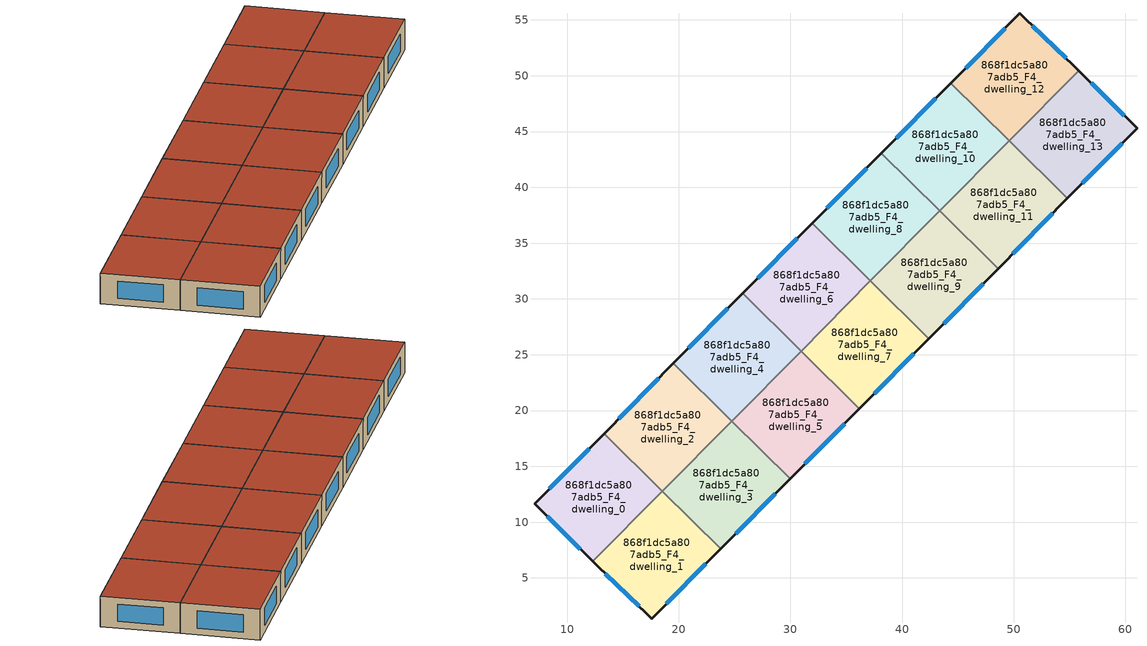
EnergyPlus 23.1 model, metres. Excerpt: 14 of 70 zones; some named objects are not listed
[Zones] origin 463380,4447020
868f1dc5a807adb5_F4_dwelling_0
 floor to 868f1dc5a807adb5_F3_dwelling_0 (EU_floor_Construction): 18.51,12.77 12.3,6.49 7.06,11.63 13.3,17.93 z12
 wall outside (EU_wall_Construction): 13.3,17.93 7.06,11.63 12.3,6.49 z12:15
 wall to 868f1dc5a807adb5_F4_dwelling_1 (EU_wall_Construction): 12.3,6.49 18.52,12.77 z12:15
 wall to 868f1dc5a807adb5_F4_dwelling_2 (EU_wall_Construction): 18.52,12.77 13.3,17.93 z12:15
 window (EU_Window_Construction): 8.18,10.53 11.18,7.59 / 11.96,16.58 8.4,12.98 z12.64:14.36
 roof outside (EU_roof_Construction): 12.3,6.49 18.52,12.77 13.3,17.93 7.06,11.63 z15
868f1dc5a807adb5_F4_dwelling_1
 floor to 868f1dc5a807adb5_F3_dwelling_1 (EU_floor_Construction): 23.75,7.59 17.55,1.33 12.3,6.49 18.51,12.77 z12
 wall outside (EU_wall_Construction): 12.3,6.49 17.55,1.33 23.75,7.59 z12:15
 wall to 868f1dc5a807adb5_F4_dwelling_3 (EU_wall_Construction): 23.75,7.59 18.52,12.76 z12:15
 wall to 868f1dc5a807adb5_F4_dwelling_2 (EU_wall_Construction): 18.52,12.76 18.52,12.77 z12:15
 window (EU_Window_Construction): 18.88,2.67 22.42,6.25 / 13.43,5.38 16.43,2.44 z12.64:14.36
 roof outside (EU_roof_Construction): 17.55,1.33 23.75,7.59 18.52,12.77 12.3,6.49 z15
868f1dc5a807adb5_F4_dwelling_10
 floor to 868f1dc5a807adb5_F3_dwelling_10 (EU_floor_Construction): 49.59,44.18 43.38,37.89 38.16,43.06 44.37,49.34 z12
 wall outside (EU_wall_Construction): 44.37,49.34 38.16,43.06 z12:15
 wall to 868f1dc5a807adb5_F4_dwelling_8 (EU_wall_Construction): 38.16,43.06 43.38,37.89 z12:15
 wall to 868f1dc5a807adb5_F4_dwelling_12 (EU_wall_Construction): 49.59,44.18 44.37,49.34 z12:15
 wall to 868f1dc5a807adb5_F4_dwelling_11 (EU_wall_Construction): 43.38,37.89 49.59,44.18 z12:15
 window (EU_Window_Construction): 43.04,48 39.49,44.41 z12.64:14.36
 roof outside (EU_roof_Construction): 43.38,37.89 49.59,44.18 44.37,49.34 38.16,43.06 z15
868f1dc5a807adb5_F4_dwelling_11
 floor to 868f1dc5a807adb5_F3_dwelling_11 (EU_floor_Construction): 54.82,39.01 48.61,32.72 43.38,37.89 49.59,44.18 z12
 wall outside (EU_wall_Construction): 48.61,32.72 54.82,39.01 z12:15
 wall to 868f1dc5a807adb5_F4_dwelling_9 (EU_wall_Construction): 43.38,37.89 48.61,32.73 z12:15
 wall to 868f1dc5a807adb5_F4_dwelling_13 (EU_wall_Construction): 54.82,39.01 49.6,44.17 z12:15
 wall to 868f1dc5a807adb5_F4_dwelling_12 (EU_wall_Construction): 49.6,44.17 49.59,44.18 z12:15
 window (EU_Window_Construction): 49.94,34.07 53.49,37.66 z12.64:14.36
 roof outside (EU_roof_Construction): 48.61,32.72 54.82,39.01 49.59,44.18 43.38,37.89 z15
868f1dc5a807adb5_F4_dwelling_12
 floor to 868f1dc5a807adb5_F3_dwelling_12 (EU_floor_Construction): 55.82,50.45 49.6,44.17 44.37,49.34 50.56,55.61 z12
 wall outside (EU_wall_Construction): 55.82,50.45 50.56,55.61 44.37,49.34 z12:15
 wall to 868f1dc5a807adb5_F4_dwelling_13 (EU_wall_Construction): 49.6,44.17 55.82,50.45 z12:15
 window (EU_Window_Construction): 54.69,51.56 51.69,54.5 / 49.24,54.27 45.7,50.69 z12.64:14.36
 roof outside (EU_roof_Construction): 49.6,44.17 55.82,50.45 50.56,55.61 44.37,49.34 z15
868f1dc5a807adb5_F4_dwelling_13
 floor to 868f1dc5a807adb5_F3_dwelling_13 (EU_floor_Construction): 61.05,45.31 54.82,39.01 49.6,44.17 55.82,50.45 z12
 wall outside (EU_wall_Construction): 54.82,39.01 61.05,45.31 55.82,50.45 z12:15
 window (EU_Window_Construction): 59.93,46.41 56.94,49.35 / 56.16,40.36 59.72,43.96 z12.64:14.36
 roof outside (EU_roof_Construction): 54.82,39.01 61.05,45.31 55.82,50.45 49.6,44.17 z15
868f1dc5a807adb5_F4_dwelling_2
 floor to 868f1dc5a807adb5_F3_dwelling_2 (EU_floor_Construction): 24.74,19.05 18.52,12.76 13.3,17.93 19.51,24.21 z12
 wall outside (EU_wall_Construction): 19.51,24.21 13.3,17.93 z12:15
 wall to 868f1dc5a807adb5_F4_dwelling_4 (EU_wall_Construction): 24.74,19.05 19.51,24.21 z12:15
 wall to 868f1dc5a807adb5_F4_dwelling_3 (EU_wall_Construction): 18.52,12.76 24.74,19.05 z12:15
 window (EU_Window_Construction): 18.18,22.87 14.63,19.28 z12.64:14.36
 roof outside (EU_roof_Construction): 18.52,12.76 24.74,19.05 19.51,24.21 13.3,17.93 z15
868f1dc5a807adb5_F4_dwelling_3
 floor to 868f1dc5a807adb5_F3_dwelling_3 (EU_floor_Construction): 29.96,13.88 23.75,7.59 18.52,12.76 24.74,19.05 z12
 wall outside (EU_wall_Construction): 23.75,7.59 29.96,13.88 z12:15
 wall to 868f1dc5a807adb5_F4_dwelling_5 (EU_wall_Construction): 29.96,13.88 24.74,19.05 z12:15
 window (EU_Window_Construction): 25.08,8.94 28.63,12.53 z12.64:14.36
 roof outside (EU_roof_Construction): 23.75,7.59 29.96,13.88 24.74,19.05 18.52,12.76 z15
868f1dc5a807adb5_F4_dwelling_4
 floor to 868f1dc5a807adb5_F3_dwelling_4 (EU_floor_Construction): 30.95,25.33 24.74,19.05 19.51,24.21 25.73,30.5 z12
 wall outside (EU_wall_Construction): 25.73,30.5 19.51,24.21 z12:15
 wall to 868f1dc5a807adb5_F4_dwelling_6 (EU_wall_Construction): 30.95,25.33 25.73,30.5 z12:15
 wall to 868f1dc5a807adb5_F4_dwelling_5 (EU_wall_Construction): 24.74,19.05 30.95,25.33 z12:15
 window (EU_Window_Construction): 24.4,29.15 20.84,25.56 z12.64:14.36
 roof outside (EU_roof_Construction): 24.74,19.05 30.95,25.33 25.73,30.5 19.51,24.21 z15
868f1dc5a807adb5_F4_dwelling_5
 floor to 868f1dc5a807adb5_F3_dwelling_5 (EU_floor_Construction): 36.18,20.16 29.96,13.88 24.74,19.05 30.95,25.33 z12
 wall outside (EU_wall_Construction): 29.96,13.88 36.18,20.16 z12:15
 wall to 868f1dc5a807adb5_F4_dwelling_7 (EU_wall_Construction): 36.18,20.16 30.95,25.33 z12:15
 window (EU_Window_Construction): 31.29,15.22 34.85,18.81 z12.64:14.36
 roof outside (EU_roof_Construction): 29.96,13.88 36.18,20.16 30.95,25.33 24.74,19.05 z15
868f1dc5a807adb5_F4_dwelling_6
 floor to 868f1dc5a807adb5_F3_dwelling_6 (EU_floor_Construction): 37.17,31.61 30.95,25.33 25.73,30.5 31.94,36.78 z12
 wall outside (EU_wall_Construction): 31.94,36.78 25.73,30.5 z12:15
 wall to 868f1dc5a807adb5_F4_dwelling_8 (EU_wall_Construction): 37.17,31.61 31.94,36.78 z12:15
 wall to 868f1dc5a807adb5_F4_dwelling_7 (EU_wall_Construction): 30.95,25.33 37.17,31.61 z12:15
 window (EU_Window_Construction): 30.61,35.43 27.06,31.84 z12.64:14.36
 roof outside (EU_roof_Construction): 30.95,25.33 37.17,31.61 31.94,36.78 25.73,30.5 z15
868f1dc5a807adb5_F4_dwelling_7
 floor to 868f1dc5a807adb5_F3_dwelling_7 (EU_floor_Construction): 42.39,26.44 36.18,20.16 30.95,25.33 37.17,31.61 z12
 wall outside (EU_wall_Construction): 36.18,20.16 42.39,26.44 z12:15
 wall to 868f1dc5a807adb5_F4_dwelling_9 (EU_wall_Construction): 42.39,26.44 37.17,31.61 z12:15
 window (EU_Window_Construction): 37.51,21.51 41.06,25.1 z12.64:14.36
 roof outside (EU_roof_Construction): 36.18,20.16 42.39,26.44 37.17,31.61 30.95,25.33 z15
868f1dc5a807adb5_F4_dwelling_8
 floor to 868f1dc5a807adb5_F3_dwelling_8 (EU_floor_Construction): 43.38,37.89 37.17,31.61 31.94,36.78 38.16,43.06 z12
 wall outside (EU_wall_Construction): 38.16,43.06 31.94,36.78 z12:15
 wall to 868f1dc5a807adb5_F4_dwelling_9 (EU_wall_Construction): 37.17,31.61 43.38,37.89 z12:15
 window (EU_Window_Construction): 36.82,41.72 33.27,38.13 z12.64:14.36
 roof outside (EU_roof_Construction): 37.17,31.61 43.38,37.89 38.16,43.06 31.94,36.78 z15
868f1dc5a807adb5_F4_dwelling_9
 floor to 868f1dc5a807adb5_F3_dwelling_9 (EU_floor_Construction): 48.61,32.72 42.39,26.44 37.17,31.61 43.38,37.89 z12
 wall outside (EU_wall_Construction): 42.39,26.44 48.61,32.72 z12:15
 window (EU_Window_Construction): 43.72,27.79 47.27,31.38 z12.64:14.36
 roof outside (EU_roof_Construction): 42.39,26.44 48.61,32.72 43.38,37.89 37.17,31.61 z15
[Building]
EU S2 Campaign: North Axis=0; Terrain=City; Solar Distribution=FullExterior
[Site:Location]
Yerevan-Zvartnots.Intl.AP: Latitude=40.15; Longitude=44.383; Time Zone=4; Elevation=854
[SizingPeriod:WeatherFileDays]
AnnualSizingPeriod: Begin Month=1; Begin Day of Month=1; End Month=12; End Day of Month=31; Day of Week for Start Day=Monday; Use Weather File Daylight Saving Period=No; Use Weather File Rain and Snow Indicators=No
[MATERIAL]
EU_InternalMass_Material: Roughness=MediumRough; Thickness=0.1; Conductivity=1; Density=1800; Specific Heat=900; Thermal Absorptance=0.9; Solar Absorptance=0.7; Visible Absorptance=0.7
[MATERIAL:NOMASS] Roughness=MediumRough; Thermal Absorptance=0.9; Solar Absorptance=0.7; Visible Absorptance=0.7
Name | Thermal Resistance
EU_wall_NoMass | 1.05043
EU_roof_NoMass | 1.45357
EU_floor_NoMass | 0.478065
[WINDOWMATERIAL:SIMPLEGLAZINGSYSTEM]
EU_Window_SimpleGlazing: UFactor=2.5566; Solar Heat Gain Coefficient=0.75; Visible Transmittance=0.75
[CONSTRUCTION]
EU_wall_Construction: EU_wall_NoMass
EU_roof_Construction: EU_roof_NoMass
EU_floor_Construction: EU_floor_NoMass
EU_Window_Construction: EU_Window_SimpleGlazing
EU_InternalMass_Construction: EU_InternalMass_Material
[ZONE] Type=1; Multiplier=1; Ceiling Height=autocalculate; Floor Area=autocalculate; Part of Total Floor Area=Yes
Name | Volume
868f1dc5a807adb5_F4_dwelling_0; 868f1dc5a807adb5_F4_dwelling_13 | 194.857
868f1dc5a807adb5_F4_dwelling_1; 868f1dc5a807adb5_F4_dwelling_12 | 194.836
868f1dc5a807adb5_F4_dwelling_10 | 194.811
868f1dc5a807adb5_F4_dwelling_11; 868f1dc5a807adb5_F4_dwelling_2 | 194.848
868f1dc5a807adb5_F4_dwelling_3 | 194.81
868f1dc5a807adb5_F4_dwelling_4; 868f1dc5a807adb5_F4_dwelling_9 | 194.847
868f1dc5a807adb5_F4_dwelling_5; 868f1dc5a807adb5_F4_dwelling_8 | 194.828
868f1dc5a807adb5_F4_dwelling_6; 868f1dc5a807adb5_F4_dwelling_7 | 194.829
[INTERNALMASS] Construction=EU_InternalMass_Construction
Name | Zone or ZoneList | Surface Area
868f1dc5a807adb5_F4_dwelling_0_EU_InternalMass | 868f1dc5a807adb5_F4_dwelling_0 | 64.9519
868f1dc5a807adb5_F4_dwelling_1_EU_InternalMass | 868f1dc5a807adb5_F4_dwelling_1 | 64.9451
868f1dc5a807adb5_F4_dwelling_2_EU_InternalMass | 868f1dc5a807adb5_F4_dwelling_2 | 64.9479
868f1dc5a807adb5_F4_dwelling_3_EU_InternalMass | 868f1dc5a807adb5_F4_dwelling_3 | 64.9384
868f1dc5a807adb5_F4_dwelling_4_EU_InternalMass | 868f1dc5a807adb5_F4_dwelling_4 | 64.9504
868f1dc5a807adb5_F4_dwelling_5_EU_InternalMass | 868f1dc5a807adb5_F4_dwelling_5 | 64.9441
868f1dc5a807adb5_F4_dwelling_6_EU_InternalMass | 868f1dc5a807adb5_F4_dwelling_6 | 64.9447
868f1dc5a807adb5_F4_dwelling_7_EU_InternalMass | 868f1dc5a807adb5_F4_dwelling_7 | 64.9447
868f1dc5a807adb5_F4_dwelling_8_EU_InternalMass | 868f1dc5a807adb5_F4_dwelling_8 | 64.9441
868f1dc5a807adb5_F4_dwelling_9_EU_InternalMass | 868f1dc5a807adb5_F4_dwelling_9 | 64.9504
868f1dc5a807adb5_F4_dwelling_10_EU_InternalMass | 868f1dc5a807adb5_F4_dwelling_10 | 64.9384
868f1dc5a807adb5_F4_dwelling_11_EU_InternalMass | 868f1dc5a807adb5_F4_dwelling_11 | 64.9479
868f1dc5a807adb5_F4_dwelling_12_EU_InternalMass | 868f1dc5a807adb5_F4_dwelling_12 | 64.9451
868f1dc5a807adb5_F4_dwelling_13_EU_InternalMass | 868f1dc5a807adb5_F4_dwelling_13 | 64.9519
[OTHEREQUIPMENT] Fuel Type=Electricity; Design Level Calculation Method=Watts/Area; Power per Zone Floor Area=1; Fraction Latent=0; Fraction Radiant=0; Fraction Lost=0; Carbon Dioxide Generation Rate=0; EndUse Subcategory=EU_Step8_InternalGains
Name | Zone or ZoneList or Space or SpaceList | Schedule
EU_Step8_InternalGain_868f1dc5a807adb5_F4_dwelling_0_f000 | 868f1dc5a807adb5_F4_dwelling_0 | EU_Step8_GainSchedule_868f1dc5a807adb5_F4_dwelling_0_f000
EU_Step8_InternalGain_868f1dc5a807adb5_F4_dwelling_1_f000 | 868f1dc5a807adb5_F4_dwelling_1 | EU_Step8_GainSchedule_868f1dc5a807adb5_F4_dwelling_1_f000
EU_Step8_InternalGain_868f1dc5a807adb5_F4_dwelling_2_f000 | 868f1dc5a807adb5_F4_dwelling_2 | EU_Step8_GainSchedule_868f1dc5a807adb5_F4_dwelling_2_f000
EU_Step8_InternalGain_868f1dc5a807adb5_F4_dwelling_3_f000 | 868f1dc5a807adb5_F4_dwelling_3 | EU_Step8_GainSchedule_868f1dc5a807adb5_F4_dwelling_3_f000
EU_Step8_InternalGain_868f1dc5a807adb5_F4_dwelling_4_f000 | 868f1dc5a807adb5_F4_dwelling_4 | EU_Step8_GainSchedule_868f1dc5a807adb5_F4_dwelling_4_f000
EU_Step8_InternalGain_868f1dc5a807adb5_F4_dwelling_5_f000 | 868f1dc5a807adb5_F4_dwelling_5 | EU_Step8_GainSchedule_868f1dc5a807adb5_F4_dwelling_5_f000
EU_Step8_InternalGain_868f1dc5a807adb5_F4_dwelling_6_f000 | 868f1dc5a807adb5_F4_dwelling_6 | EU_Step8_GainSchedule_868f1dc5a807adb5_F4_dwelling_6_f000
EU_Step8_InternalGain_868f1dc5a807adb5_F4_dwelling_7_f000 | 868f1dc5a807adb5_F4_dwelling_7 | EU_Step8_GainSchedule_868f1dc5a807adb5_F4_dwelling_7_f000
EU_Step8_InternalGain_868f1dc5a807adb5_F4_dwelling_8_f000 | 868f1dc5a807adb5_F4_dwelling_8 | EU_Step8_GainSchedule_868f1dc5a807adb5_F4_dwelling_8_f000
EU_Step8_InternalGain_868f1dc5a807adb5_F4_dwelling_9_f000 | 868f1dc5a807adb5_F4_dwelling_9 | EU_Step8_GainSchedule_868f1dc5a807adb5_F4_dwelling_9_f000
EU_Step8_InternalGain_868f1dc5a807adb5_F4_dwelling_10_f000 | 868f1dc5a807adb5_F4_dwelling_10 | EU_Step8_GainSchedule_868f1dc5a807adb5_F4_dwelling_10_f000
EU_Step8_InternalGain_868f1dc5a807adb5_F4_dwelling_11_f000 | 868f1dc5a807adb5_F4_dwelling_11 | EU_Step8_GainSchedule_868f1dc5a807adb5_F4_dwelling_11_f000
EU_Step8_InternalGain_868f1dc5a807adb5_F4_dwelling_12_f000 | 868f1dc5a807adb5_F4_dwelling_12 | EU_Step8_GainSchedule_868f1dc5a807adb5_F4_dwelling_12_f000
EU_Step8_InternalGain_868f1dc5a807adb5_F4_dwelling_13_f000 | 868f1dc5a807adb5_F4_dwelling_13 | EU_Step8_GainSchedule_868f1dc5a807adb5_F4_dwelling_13_f000
[ZONEVENTILATION:DESIGNFLOWRATE] Schedule=EU_AlwaysOn; Design Flow Rate Calculation Method=AirChanges/Hour; Air Changes per Hour=0.557805; Ventilation Type=Natural; Fan Pressure Rise=0; Fan Total Efficiency=1; Constant Term Coefficient=1; Temperature Term Coefficient=0; Velocity Term Coefficient=0; Velocity Squared Term Coefficient=0; Minimum Indoor Temperature=-100; Maximum Indoor Temperature=100; Delta Temperature=-100; Minimum Outdoor Temperature=-100; Maximum Outdoor Temperature=100; Maximum Wind Speed=40
Name | Zone or ZoneList or Space or SpaceList
EU_ConstantAir_868f1dc5a807adb5_F4_dwelling_0 | 868f1dc5a807adb5_F4_dwelling_0
EU_ConstantAir_868f1dc5a807adb5_F4_dwelling_1 | 868f1dc5a807adb5_F4_dwelling_1
EU_ConstantAir_868f1dc5a807adb5_F4_dwelling_2 | 868f1dc5a807adb5_F4_dwelling_2
EU_ConstantAir_868f1dc5a807adb5_F4_dwelling_3 | 868f1dc5a807adb5_F4_dwelling_3
EU_ConstantAir_868f1dc5a807adb5_F4_dwelling_4 | 868f1dc5a807adb5_F4_dwelling_4
EU_ConstantAir_868f1dc5a807adb5_F4_dwelling_5 | 868f1dc5a807adb5_F4_dwelling_5
EU_ConstantAir_868f1dc5a807adb5_F4_dwelling_6 | 868f1dc5a807adb5_F4_dwelling_6
EU_ConstantAir_868f1dc5a807adb5_F4_dwelling_7 | 868f1dc5a807adb5_F4_dwelling_7
EU_ConstantAir_868f1dc5a807adb5_F4_dwelling_8 | 868f1dc5a807adb5_F4_dwelling_8
EU_ConstantAir_868f1dc5a807adb5_F4_dwelling_9 | 868f1dc5a807adb5_F4_dwelling_9
EU_ConstantAir_868f1dc5a807adb5_F4_dwelling_10 | 868f1dc5a807adb5_F4_dwelling_10
EU_ConstantAir_868f1dc5a807adb5_F4_dwelling_11 | 868f1dc5a807adb5_F4_dwelling_11
EU_ConstantAir_868f1dc5a807adb5_F4_dwelling_12 | 868f1dc5a807adb5_F4_dwelling_12
EU_ConstantAir_868f1dc5a807adb5_F4_dwelling_13 | 868f1dc5a807adb5_F4_dwelling_13
[HVACTEMPLATE:ZONE:IDEALLOADSAIRSYSTEM] System Availability Schedule=EU_AlwaysOn; Maximum Heating Supply Air Temperature=50; Minimum Cooling Supply Air Temperature=13; Maximum Heating Supply Air Humidity Ratio=0.0156; Minimum Cooling Supply Air Humidity Ratio=0.0077; Heating Limit=NoLimit; Cooling Limit=NoLimit; Heating Availability Schedule=EU_AlwaysOn; Cooling Availability Schedule=EU_CoolingOff; Dehumidification Control Type=ConstantSensibleHeatRatio; Cooling Sensible Heat Ratio=0.7; Dehumidification Setpoint=60; Humidification Control Type=None; Humidification Setpoint=30; Outdoor Air Method=None; Outdoor Air Flow Rate per Person=0.00944; Outdoor Air Flow Rate per Zone Floor Area=0; Outdoor Air Flow Rate per Zone=0; Demand Controlled Ventilation Type=None; Outdoor Air Economizer Type=NoEconomizer; Heat Recovery Type=None; Sensible Heat Recovery Effectiveness=0.7; Latent Heat Recovery Effectiveness=0.65
Name | Template Thermostat
868f1dc5a807adb5_F4_dwelling_0 | EU_HeatOnly_868f1dc5a807adb5_F4_dwelling_0
868f1dc5a807adb5_F4_dwelling_1 | EU_HeatOnly_868f1dc5a807adb5_F4_dwelling_1
868f1dc5a807adb5_F4_dwelling_2 | EU_HeatOnly_868f1dc5a807adb5_F4_dwelling_2
868f1dc5a807adb5_F4_dwelling_3 | EU_HeatOnly_868f1dc5a807adb5_F4_dwelling_3
868f1dc5a807adb5_F4_dwelling_4 | EU_HeatOnly_868f1dc5a807adb5_F4_dwelling_4
868f1dc5a807adb5_F4_dwelling_5 | EU_HeatOnly_868f1dc5a807adb5_F4_dwelling_5
868f1dc5a807adb5_F4_dwelling_6 | EU_HeatOnly_868f1dc5a807adb5_F4_dwelling_6
868f1dc5a807adb5_F4_dwelling_7 | EU_HeatOnly_868f1dc5a807adb5_F4_dwelling_7
868f1dc5a807adb5_F4_dwelling_8 | EU_HeatOnly_868f1dc5a807adb5_F4_dwelling_8
868f1dc5a807adb5_F4_dwelling_9 | EU_HeatOnly_868f1dc5a807adb5_F4_dwelling_9
868f1dc5a807adb5_F4_dwelling_10 | EU_HeatOnly_868f1dc5a807adb5_F4_dwelling_10
868f1dc5a807adb5_F4_dwelling_11 | EU_HeatOnly_868f1dc5a807adb5_F4_dwelling_11
868f1dc5a807adb5_F4_dwelling_12 | EU_HeatOnly_868f1dc5a807adb5_F4_dwelling_12
868f1dc5a807adb5_F4_dwelling_13 | EU_HeatOnly_868f1dc5a807adb5_F4_dwelling_13
[SIZING:ZONE] Zone Cooling Design Supply Air Temperature Input Method=SupplyAirTemperature; Zone Cooling Design Supply Air Temperature=13; Zone Heating Design Supply Air Temperature Input Method=SupplyAirTemperature; Zone Heating Design Supply Air Temperature=50; Zone Cooling Design Supply Air Humidity Ratio=0.008; Zone Heating Design Supply Air Humidity Ratio=0.008; Cooling Design Air Flow Method=DesignDay; Cooling Design Air Flow Rate=0; Cooling Minimum Air Flow per Zone Floor Area=0.000762; Cooling Minimum Air Flow=0; Cooling Minimum Air Flow Fraction=0.2; Heating Design Air Flow Method=DesignDay; Heating Design Air Flow Rate=0; Heating Maximum Air Flow per Zone Floor Area=0.002032; Heating Maximum Air Flow=0.141576; Heating Maximum Air Flow Fraction=0.3; Account for Dedicated Outdoor Air System=No; Dedicated Outdoor Air System Control Strategy=NeutralSupplyAir; Dedicated Outdoor Air Low Setpoint Temperature for Design=autosize; Dedicated Outdoor Air High Setpoint Temperature for Design=autosize; Zone Load Sizing Method=Sensible Load Only No Latent Load; Zone Latent Cooling Design Supply Air Humidity Ratio Input Method=HumidityRatioDifference; Zone Cooling Design Supply Air Humidity Ratio Difference=0.005; Zone Latent Heating Design Supply Air Humidity Ratio Input Method=HumidityRatioDifference; Zone Humidification Design Supply Air Humidity Ratio Difference=0.005
868f1dc5a807adb5_F4_dwelling_0; 868f1dc5a807adb5_F4_dwelling_1; 868f1dc5a807adb5_F4_dwelling_2; 868f1dc5a807adb5_F4_dwelling_3; 868f1dc5a807adb5_F4_dwelling_4; 868f1dc5a807adb5_F4_dwelling_5; 868f1dc5a807adb5_F4_dwelling_6; 868f1dc5a807adb5_F4_dwelling_7; 868f1dc5a807adb5_F4_dwelling_8; 868f1dc5a807adb5_F4_dwelling_9; 868f1dc5a807adb5_F4_dwelling_10; 868f1dc5a807adb5_F4_dwelling_11; 868f1dc5a807adb5_F4_dwelling_12; 868f1dc5a807adb5_F4_dwelling_13
[SCHEDULE:CONSTANT]
Name | Hourly Value
EU_AlwaysOn | 1
EU_CoolingOff | 0
[SCHEDULE:FILE] Column Number=1; Rows to Skip at Top=0; Number of Hours of Data=8760; Column Separator=Comma; Interpolate to Timestep=No; Minutes per Item=60; Adjust Schedule for Daylight Savings=Yes
Name | File
EU_Step8_GainSchedule_868f1dc5a807adb5_F4_dwelling_0_f000 | ../../schedules/868f1dc5a807adb5/868f1dc5a807adb5_F4_dwelling_0_f000_gain.csv
EU_Step8_GainSchedule_868f1dc5a807adb5_F4_dwelling_1_f000 | ../../schedules/868f1dc5a807adb5/868f1dc5a807adb5_F4_dwelling_1_f000_gain.csv
EU_Step8_GainSchedule_868f1dc5a807adb5_F4_dwelling_2_f000 | ../../schedules/868f1dc5a807adb5/868f1dc5a807adb5_F4_dwelling_2_f000_gain.csv
EU_Step8_GainSchedule_868f1dc5a807adb5_F4_dwelling_3_f000 | ../../schedules/868f1dc5a807adb5/868f1dc5a807adb5_F4_dwelling_3_f000_gain.csv
EU_Step8_GainSchedule_868f1dc5a807adb5_F4_dwelling_4_f000 | ../../schedules/868f1dc5a807adb5/868f1dc5a807adb5_F4_dwelling_4_f000_gain.csv
EU_Step8_GainSchedule_868f1dc5a807adb5_F4_dwelling_5_f000 | ../../schedules/868f1dc5a807adb5/868f1dc5a807adb5_F4_dwelling_5_f000_gain.csv
EU_Step8_GainSchedule_868f1dc5a807adb5_F4_dwelling_6_f000 | ../../schedules/868f1dc5a807adb5/868f1dc5a807adb5_F4_dwelling_6_f000_gain.csv
EU_Step8_GainSchedule_868f1dc5a807adb5_F4_dwelling_7_f000 | ../../schedules/868f1dc5a807adb5/868f1dc5a807adb5_F4_dwelling_7_f000_gain.csv
EU_Step8_GainSchedule_868f1dc5a807adb5_F4_dwelling_8_f000 | ../../schedules/868f1dc5a807adb5/868f1dc5a807adb5_F4_dwelling_8_f000_gain.csv
EU_Step8_GainSchedule_868f1dc5a807adb5_F4_dwelling_9_f000 | ../../schedules/868f1dc5a807adb5/868f1dc5a807adb5_F4_dwelling_9_f000_gain.csv
EU_Step8_GainSchedule_868f1dc5a807adb5_F4_dwelling_10_f000 | ../../schedules/868f1dc5a807adb5/868f1dc5a807adb5_F4_dwelling_10_f000_gain.csv
EU_Step8_GainSchedule_868f1dc5a807adb5_F4_dwelling_11_f000 | ../../schedules/868f1dc5a807adb5/868f1dc5a807adb5_F4_dwelling_11_f000_gain.csv
EU_Step8_GainSchedule_868f1dc5a807adb5_F4_dwelling_12_f000 | ../../schedules/868f1dc5a807adb5/868f1dc5a807adb5_F4_dwelling_12_f000_gain.csv
EU_Step8_GainSchedule_868f1dc5a807adb5_F4_dwelling_13_f000 | ../../schedules/868f1dc5a807adb5/868f1dc5a807adb5_F4_dwelling_13_f000_gain.csv
